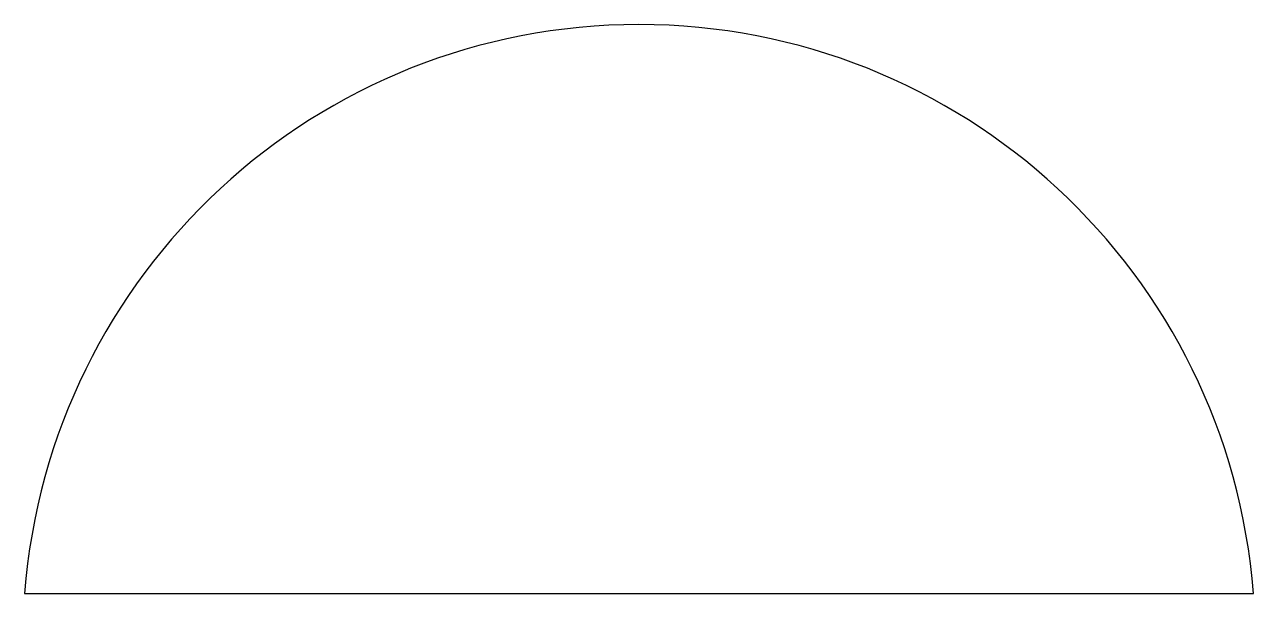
# Model space of a CAD drawing. Header units: millimetres. Extents: x 91.09 to 94.5, y 109.93 to 111.51.
import ezdxf

# ---------------------------------------------------------------- set-up
doc = ezdxf.new("R2010")
doc.units = ezdxf.units.MM
doc.header["$PDMODE"] = 35
doc.header["$PDSIZE"] = -2
doc.layers.add('00.1-SYMBOLS', color=3, linetype='Continuous')

# ---------------------------------------------------------------- blocks, each defined once
blk = doc.blocks.new('PH_GRPBLK')
at = {"layer": 'DEFPOINTS', "color": 0}
blk.add_point((0, 0), dxfattribs=at)

msp = doc.modelspace()

# ---------------------------------------------------------------- linework, layer by layer
at = {"layer": '00.1-SYMBOLS', "color": 2}
msp.add_line((91.0875, 109.9317), (94.4984, 109.9317), dxfattribs=at)
msp.add_arc((92.7929, 109.8002), 1.7105, 4.4117, 175.5883, dxfattribs=at)

# ---------------------------------------------------------------- block references
msp.add_blockref('PH_GRPBLK', (91.0875, 109.9317), dxfattribs=at)

doc.saveas('drawing.dxf')
